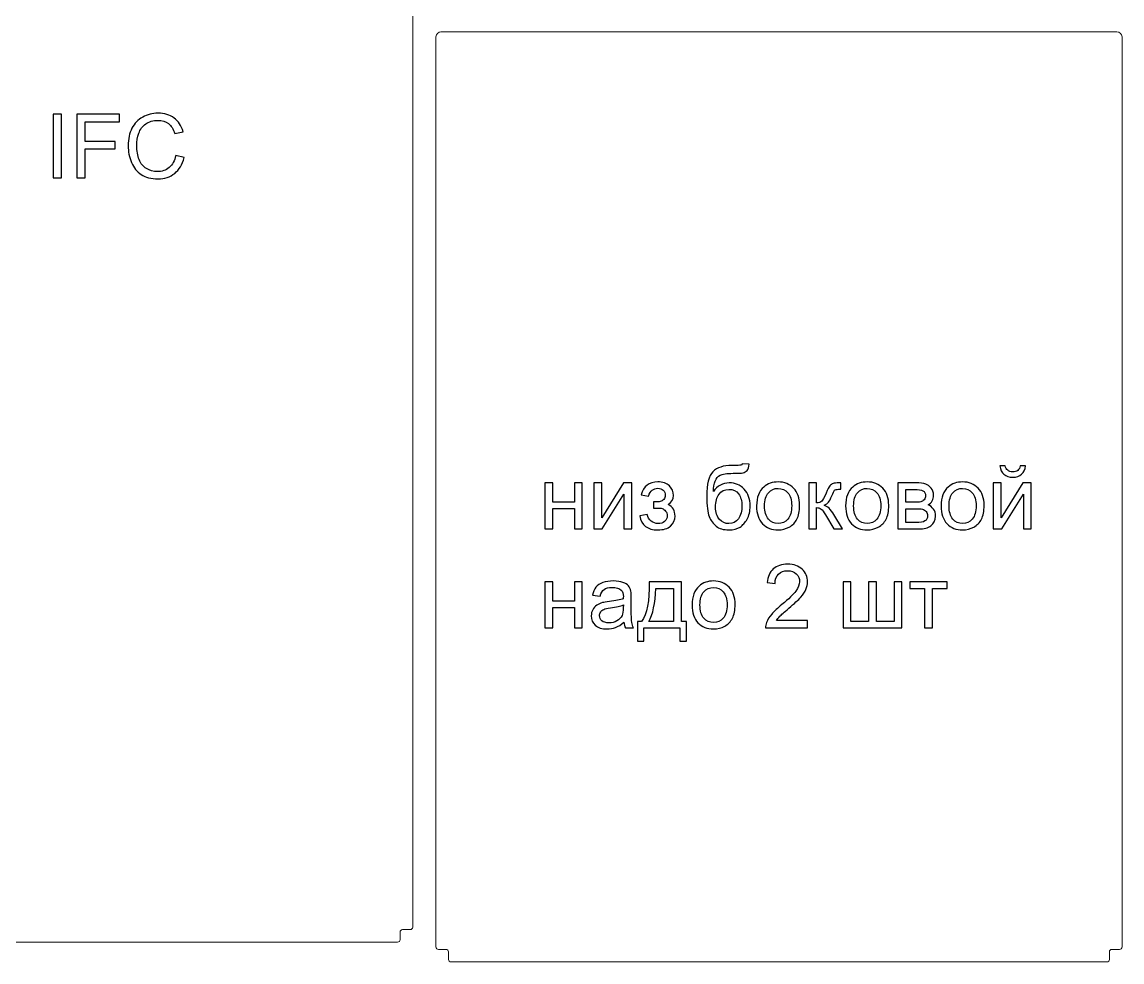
# Model space of a CAD drawing. Header units: millimetres. Extents: x -710 to 427, y -268 to 707.
# Drawn here: x -309.7 to 128, y 119.8 to 493.7 of the extents above; entities that cross this region are included whole.
import ezdxf

# ---------------------------------------------------------------- set-up
doc = ezdxf.new("R2010")
doc.units = ezdxf.units.MM
doc.header["$MEASUREMENT"] = 0
doc.layers.add('layer 1', color=7, linetype='Continuous')

msp = doc.modelspace()

# ---------------------------------------------------------------- linework, layer by layer
at = {"layer": 'layer 1', "color": 250, "lineweight": 9}
for points in [[(-423.2392, 132.658), (-423.2392, 132.658), (-426.2391, 132.658), (-426.2391, 132.658), (-426.7899, 132.658), (-427.2391, 133.1072), (-427.2391, 133.658), (-427.2391, 133.658), (-427.2391, 704.658), (-427.2391, 704.658), (-427.2391, 705.7596), (-426.3407, 706.658), (-425.2391, 706.658), (-425.2391, 706.658), (-156.2391, 706.658), (-156.2391, 706.658), (-155.1375, 706.658), (-154.2391, 705.7596), (-154.2391, 704.658), (-154.2391, 704.658), (-154.2391, 133.658), (-154.2391, 133.658), (-154.2391, 133.1072), (-154.6883, 132.658), (-155.2391, 132.658), (-155.2391, 132.658), (-158.2392, 132.658), (-158.2392, 132.658), (-158.79, 132.658), (-159.2392, 132.2088), (-159.2392, 131.658), (-159.2392, 131.658), (-159.2392, 128.658), (-159.2392, 128.658), (-159.2392, 128.1072), (-159.6884, 127.658), (-160.2392, 127.658), (-160.2392, 127.658), (-421.2392, 127.658), (-421.2392, 127.658), (-421.79, 127.658), (-422.2392, 128.1072), (-422.2392, 128.658), (-422.2392, 128.658), (-422.2392, 131.658), (-422.2392, 131.658), (-422.2392, 132.2088), (-422.6884, 132.658), (-423.2392, 132.658)], [(-140.9749, 124.7788), (-140.9749, 124.7788), (-143.9748, 124.7788), (-143.9748, 124.7788), (-144.5256, 124.7788), (-144.9748, 125.228), (-144.9748, 125.7788), (-144.9748, 125.7788), (-144.9748, 487.7788), (-144.9748, 487.7788), (-144.9748, 488.8804), (-144.0764, 489.7788), (-142.9748, 489.7788), (-142.9748, 489.7788), (126.0252, 489.7788), (126.0252, 489.7788), (127.1268, 489.7788), (128.0252, 488.8804), (128.0252, 487.7788), (128.0252, 487.7788), (128.0252, 125.7788), (128.0252, 125.7788), (128.0252, 125.228), (127.576, 124.7788), (127.0252, 124.7788), (127.0252, 124.7788), (124.0251, 124.7788), (124.0251, 124.7788), (123.4743, 124.7788), (123.0251, 124.3296), (123.0251, 123.7788), (123.0251, 123.7788), (123.0251, 120.7788), (123.0251, 120.7788), (123.0251, 120.228), (122.5759, 119.7788), (122.0251, 119.7788), (122.0251, 119.7788), (-138.9749, 119.7788), (-138.9749, 119.7788), (-139.5257, 119.7788), (-139.9749, 120.228), (-139.9749, 120.7788), (-139.9749, 120.7788), (-139.9749, 123.7788), (-139.9749, 123.7788), (-139.9749, 124.3296), (-140.4241, 124.7788), (-140.9749, 124.7788)]]:
    msp.add_open_spline(points, degree=3, knots=[0, 0, 0, 0, 0.0625, 0.0625, 0.0625, 0.125, 0.125, 0.125, 0.1875, 0.1875, 0.1875, 0.25, 0.25, 0.25, 0.3125, 0.3125, 0.3125, 0.375, 0.375, 0.375, 0.4375, 0.4375, 0.4375, 0.5, 0.5, 0.5, 0.5625, 0.5625, 0.5625, 0.625, 0.625, 0.625, 0.6875, 0.6875, 0.6875, 0.75, 0.75, 0.75, 0.8125, 0.8125, 0.8125, 0.875, 0.875, 0.875, 0.9375, 0.9375, 0.9375, 1, 1, 1, 1], dxfattribs=at)
at = {"layer": 'layer 1', "color": 142}
for points, knots in [([(-297.3001, 431.7612), (-297.3001, 431.7612), (-297.3001, 457.0201), (-297.3001, 457.0201), (-297.3001, 457.0201), (-293.9487, 457.0201), (-293.9487, 457.0201), (-293.9487, 457.0201), (-293.9487, 431.7612), (-293.9487, 431.7612), (-293.9487, 431.7612), (-297.3001, 431.7612), (-297.3001, 431.7612)], [0, 0, 0, 0, 0.25, 0.25, 0.25, 0.5, 0.5, 0.5, 0.75, 0.75, 0.75, 1, 1, 1, 1]), ([(-287.8868, 431.7612), (-287.8868, 431.7612), (-287.8868, 457.0201), (-287.8868, 457.0201), (-287.8868, 457.0201), (-270.8476, 457.0201), (-270.8476, 457.0201), (-270.8476, 457.0201), (-270.8476, 454.0568), (-270.8476, 454.0568), (-270.8476, 454.0568), (-284.5354, 454.0568), (-284.5354, 454.0568), (-284.5354, 454.0568), (-284.5354, 446.1898), (-284.5354, 446.1898), (-284.5354, 446.1898), (-272.6821, 446.1898), (-272.6821, 446.1898), (-272.6821, 446.1898), (-272.6821, 443.2265), (-272.6821, 443.2265), (-272.6821, 443.2265), (-284.5354, 443.2265), (-284.5354, 443.2265), (-284.5354, 443.2265), (-284.5354, 431.7612), (-284.5354, 431.7612), (-284.5354, 431.7612), (-287.8868, 431.7612), (-287.8868, 431.7612)], [0, 0, 0, 0, 0.1, 0.1, 0.1, 0.2, 0.2, 0.2, 0.3, 0.3, 0.3, 0.4, 0.4, 0.4, 0.5, 0.5, 0.5, 0.6, 0.6, 0.6, 0.7, 0.7, 0.7, 0.8, 0.8, 0.8, 0.9, 0.9, 0.9, 1, 1, 1, 1]), ([(-248.5226, 440.6218), (-248.5226, 440.6218), (-245.1712, 439.7751), (-245.1712, 439.7751), (-245.8709, 437.0294), (-247.1292, 434.9421), (-248.946, 433.5016), (-250.7628, 432.0611), (-252.9853, 431.3379), (-255.6135, 431.3379), (-258.3299, 431.3379), (-260.5406, 431.8906), (-262.2457, 433.0018), (-263.9508, 434.1072), (-265.2443, 435.7123), (-266.1321, 437.8113), (-267.02, 439.9163), (-267.4668, 442.1682), (-267.4668, 444.5788), (-267.4668, 447.207), (-266.967, 449.5001), (-265.9616, 451.458), (-264.9562, 453.4159), (-263.5275, 454.9034), (-261.6754, 455.9206), (-259.8233, 456.9378), (-257.7831, 457.4434), (-255.5606, 457.4434), (-253.0323, 457.4434), (-250.9098, 456.8026), (-249.1929, 455.5149), (-247.4702, 454.2273), (-246.2707, 452.4222), (-245.5946, 450.0939), (-245.5946, 450.0939), (-248.8754, 449.3178), (-248.8754, 449.3178), (-249.4575, 451.1522), (-250.31, 452.4928), (-251.4213, 453.3277), (-252.5325, 454.1685), (-253.9319, 454.5859), (-255.6193, 454.5859), (-257.5537, 454.5859), (-259.1765, 454.1214), (-260.4759, 453.1925), (-261.7753, 452.2635), (-262.6925, 451.0111), (-263.2158, 449.4471), (-263.745, 447.8773), (-264.0096, 446.2604), (-264.0096, 444.5964), (-264.0096, 442.4504), (-263.698, 440.5748), (-263.0747, 438.9755), (-262.4515, 437.3704), (-261.4813, 436.1768), (-260.1643, 435.3831), (-258.8473, 434.5893), (-257.4244, 434.1954), (-255.8898, 434.1954), (-254.0201, 434.1954), (-252.4443, 434.7363), (-251.1508, 435.8123), (-249.8573, 436.8941), (-248.9812, 438.4934), (-248.5226, 440.6218)], [0, 0, 0, 0, 0.04545455, 0.04545455, 0.04545455, 0.09090909, 0.09090909, 0.09090909, 0.13636364, 0.13636364, 0.13636364, 0.18181818, 0.18181818, 0.18181818, 0.22727273, 0.22727273, 0.22727273, 0.27272727, 0.27272727, 0.27272727, 0.31818182, 0.31818182, 0.31818182, 0.36363636, 0.36363636, 0.36363636, 0.40909091, 0.40909091, 0.40909091, 0.45454545, 0.45454545, 0.45454545, 0.5, 0.5, 0.5, 0.54545455, 0.54545455, 0.54545455, 0.59090909, 0.59090909, 0.59090909, 0.63636364, 0.63636364, 0.63636364, 0.68181818, 0.68181818, 0.68181818, 0.72727273, 0.72727273, 0.72727273, 0.77272727, 0.77272727, 0.77272727, 0.81818182, 0.81818182, 0.81818182, 0.86363636, 0.86363636, 0.86363636, 0.90909091, 0.90909091, 0.90909091, 0.95454545, 0.95454545, 0.95454545, 1, 1, 1, 1]), ([(-23.1034, 317.9198), (-23.1034, 317.9198), (-20.3517, 317.8845), (-20.3517, 317.8845), (-20.4752, 316.6557), (-20.7515, 315.7973), (-21.169, 315.3152), (-21.5864, 314.833), (-22.1215, 314.5273), (-22.78, 314.3862), (-23.4385, 314.2509), (-24.732, 314.1804), (-26.6547, 314.1804), (-29.2064, 314.1804), (-30.9468, 313.9334), (-31.8758, 313.4395), (-32.7989, 312.9457), (-33.4692, 312.1578), (-33.8748, 311.0759), (-34.2805, 309.9882), (-34.504, 308.5947), (-34.551, 306.8838), (-33.769, 308.0479), (-32.8577, 308.9181), (-31.8111, 309.5002), (-30.7704, 310.0823), (-29.5886, 310.3704), (-28.2833, 310.3704), (-25.8844, 310.3704), (-23.8971, 309.5472), (-22.3214, 307.9009), (-20.7515, 306.2546), (-19.9636, 304.0263), (-19.9636, 301.2099), (-19.9636, 299.0756), (-20.3576, 297.3235), (-21.1513, 295.9594), (-21.9451, 294.5953), (-22.8858, 293.537), (-23.9735, 292.7903), (-25.0554, 292.0436), (-26.5371, 291.6731), (-28.4068, 291.6731), (-30.5823, 291.6731), (-32.2697, 292.167), (-33.475, 293.1607), (-34.6804, 294.1543), (-35.6035, 295.4244), (-36.2502, 296.9707), (-36.8911, 298.517), (-37.2145, 301.2158), (-37.2145, 305.0552), (-37.2145, 309.8824), (-36.3972, 313.1338), (-34.7685, 314.8095), (-33.1399, 316.4852), (-30.6293, 317.3201), (-27.2426, 317.3201), (-25.1318, 317.3201), (-23.9383, 317.3554), (-23.6502, 317.4259), (-23.3679, 317.4965), (-23.1857, 317.6611), (-23.1034, 317.9198)], [0, 0, 0, 0, 0.04761905, 0.04761905, 0.04761905, 0.0952381, 0.0952381, 0.0952381, 0.14285714, 0.14285714, 0.14285714, 0.19047619, 0.19047619, 0.19047619, 0.23809524, 0.23809524, 0.23809524, 0.28571429, 0.28571429, 0.28571429, 0.33333333, 0.33333333, 0.33333333, 0.38095238, 0.38095238, 0.38095238, 0.42857143, 0.42857143, 0.42857143, 0.47619048, 0.47619048, 0.47619048, 0.52380952, 0.52380952, 0.52380952, 0.57142857, 0.57142857, 0.57142857, 0.61904762, 0.61904762, 0.61904762, 0.66666667, 0.66666667, 0.66666667, 0.71428571, 0.71428571, 0.71428571, 0.76190476, 0.76190476, 0.76190476, 0.80952381, 0.80952381, 0.80952381, 0.85714286, 0.85714286, 0.85714286, 0.9047619, 0.9047619, 0.9047619, 0.95238095, 0.95238095, 0.95238095, 1, 1, 1, 1]), ([(87.5336, 317.1437), (87.5336, 317.1437), (89.6503, 317.1437), (89.6503, 317.1437), (89.4797, 315.6914), (88.9506, 314.5743), (88.0686, 313.7982), (87.1867, 313.0162), (86.0166, 312.6282), (84.5526, 312.6282), (83.0827, 312.6282), (81.9068, 313.0162), (81.0307, 313.7864), (80.1546, 314.5626), (79.6255, 315.6797), (79.455, 317.1437), (79.455, 317.1437), (81.5716, 317.1437), (81.5716, 317.1437), (81.7304, 316.35), (82.0538, 315.7561), (82.53, 315.3681), (83.0063, 314.9741), (83.653, 314.7801), (84.4585, 314.7801), (85.3934, 314.7801), (86.099, 314.9683), (86.5752, 315.3504), (87.0515, 315.7267), (87.3748, 316.3264), (87.5336, 317.1437)], [0, 0, 0, 0, 0.1, 0.1, 0.1, 0.2, 0.2, 0.2, 0.3, 0.3, 0.3, 0.4, 0.4, 0.4, 0.5, 0.5, 0.5, 0.6, 0.6, 0.6, 0.7, 0.7, 0.7, 0.8, 0.8, 0.8, 0.9, 0.9, 0.9, 1, 1, 1, 1]), ([(-101.6023, 310.3704), (-101.6023, 310.3704), (-98.4978, 310.3704), (-98.4978, 310.3704), (-98.4978, 310.3704), (-98.4978, 302.7504), (-98.4978, 302.7504), (-98.4978, 302.7504), (-89.89, 302.7504), (-89.89, 302.7504), (-89.89, 302.7504), (-89.89, 310.3704), (-89.89, 310.3704), (-89.89, 310.3704), (-86.7856, 310.3704), (-86.7856, 310.3704), (-86.7856, 310.3704), (-86.7856, 292.0612), (-86.7856, 292.0612), (-86.7856, 292.0612), (-89.89, 292.0612), (-89.89, 292.0612), (-89.89, 292.0612), (-89.89, 300.1751), (-89.89, 300.1751), (-89.89, 300.1751), (-98.4978, 300.1751), (-98.4978, 300.1751), (-98.4978, 300.1751), (-98.4978, 292.0612), (-98.4978, 292.0612), (-98.4978, 292.0612), (-101.6023, 292.0612), (-101.6023, 292.0612), (-101.6023, 292.0612), (-101.6023, 310.3704), (-101.6023, 310.3704)], [0, 0, 0, 0, 0.08333333, 0.08333333, 0.08333333, 0.16666667, 0.16666667, 0.16666667, 0.25, 0.25, 0.25, 0.33333333, 0.33333333, 0.33333333, 0.41666667, 0.41666667, 0.41666667, 0.5, 0.5, 0.5, 0.58333333, 0.58333333, 0.58333333, 0.66666667, 0.66666667, 0.66666667, 0.75, 0.75, 0.75, 0.83333333, 0.83333333, 0.83333333, 0.91666667, 0.91666667, 0.91666667, 1, 1, 1, 1]), ([(-82.1231, 310.3704), (-82.1231, 310.3704), (-79.0186, 310.3704), (-79.0186, 310.3704), (-79.0186, 310.3704), (-79.0186, 296.4062), (-79.0186, 296.4062), (-79.0186, 296.4062), (-70.3932, 310.3704), (-70.3932, 310.3704), (-70.3932, 310.3704), (-67.0594, 310.3704), (-67.0594, 310.3704), (-67.0594, 310.3704), (-67.0594, 292.0612), (-67.0594, 292.0612), (-67.0594, 292.0612), (-70.1639, 292.0612), (-70.1639, 292.0612), (-70.1639, 292.0612), (-70.1639, 305.9371), (-70.1639, 305.9371), (-70.1639, 305.9371), (-78.7776, 292.0612), (-78.7776, 292.0612), (-78.7776, 292.0612), (-82.1231, 292.0612), (-82.1231, 292.0612), (-82.1231, 292.0612), (-82.1231, 310.3704), (-82.1231, 310.3704)], [0, 0, 0, 0, 0.1, 0.1, 0.1, 0.2, 0.2, 0.2, 0.3, 0.3, 0.3, 0.4, 0.4, 0.4, 0.5, 0.5, 0.5, 0.6, 0.6, 0.6, 0.7, 0.7, 0.7, 0.8, 0.8, 0.8, 0.9, 0.9, 0.9, 1, 1, 1, 1]), ([(-58.3576, 300.3515), (-58.3576, 300.3515), (-58.3576, 302.7857), (-58.3576, 302.7857), (-57.0523, 302.7974), (-56.1586, 302.8503), (-55.6883, 302.9385), (-55.212, 303.0326), (-54.7593, 303.3031), (-54.3359, 303.7617), (-53.9126, 304.2203), (-53.7009, 304.7906), (-53.7009, 305.4785), (-53.7009, 306.3076), (-53.9773, 306.9778), (-54.5359, 307.4717), (-55.0944, 307.9715), (-55.8117, 308.2184), (-56.6996, 308.2184), (-58.4458, 308.2184), (-59.6688, 307.1954), (-60.3685, 305.1493), (-60.3685, 305.1493), (-63.3318, 305.6432), (-63.3318, 305.6432), (-62.4146, 309.0533), (-60.1921, 310.7584), (-56.676, 310.7584), (-54.724, 310.7584), (-53.1953, 310.2293), (-52.084, 309.1651), (-50.9728, 308.1008), (-50.4201, 306.8308), (-50.4201, 305.3551), (-50.4201, 303.8675), (-51.1433, 302.6798), (-52.5838, 301.8038), (-51.6607, 301.3099), (-50.9728, 300.6807), (-50.5083, 299.9164), (-50.0497, 299.152), (-49.8204, 298.2466), (-49.8204, 297.2), (-49.8204, 295.5596), (-50.4201, 294.2308), (-51.6137, 293.2077), (-52.8131, 292.1847), (-54.4829, 291.6731), (-56.6349, 291.6731), (-60.8094, 291.6731), (-63.2318, 293.5193), (-63.8962, 297.2118), (-63.8962, 297.2118), (-60.9682, 297.8468), (-60.9682, 297.8468), (-60.7036, 296.6826), (-60.1685, 295.7771), (-59.3572, 295.1362), (-58.5458, 294.4954), (-57.6227, 294.1779), (-56.5761, 294.1779), (-55.5295, 294.1779), (-54.6593, 294.4718), (-53.9655, 295.0657), (-53.2717, 295.6537), (-52.9248, 296.4062), (-52.9248, 297.3235), (-52.9248, 298.0349), (-53.1424, 298.6523), (-53.5775, 299.1814), (-54.0126, 299.7106), (-54.4771, 300.0399), (-54.9709, 300.1692), (-55.4648, 300.3044), (-56.3585, 300.3691), (-57.6521, 300.3691), (-57.7579, 300.3691), (-57.9931, 300.3632), (-58.3576, 300.3515)], [0, 0, 0, 0, 0.03846154, 0.03846154, 0.03846154, 0.07692308, 0.07692308, 0.07692308, 0.11538462, 0.11538462, 0.11538462, 0.15384615, 0.15384615, 0.15384615, 0.19230769, 0.19230769, 0.19230769, 0.23076923, 0.23076923, 0.23076923, 0.26923077, 0.26923077, 0.26923077, 0.30769231, 0.30769231, 0.30769231, 0.34615385, 0.34615385, 0.34615385, 0.38461538, 0.38461538, 0.38461538, 0.42307692, 0.42307692, 0.42307692, 0.46153846, 0.46153846, 0.46153846, 0.5, 0.5, 0.5, 0.53846154, 0.53846154, 0.53846154, 0.57692308, 0.57692308, 0.57692308, 0.61538462, 0.61538462, 0.61538462, 0.65384615, 0.65384615, 0.65384615, 0.69230769, 0.69230769, 0.69230769, 0.73076923, 0.73076923, 0.73076923, 0.76923077, 0.76923077, 0.76923077, 0.80769231, 0.80769231, 0.80769231, 0.84615385, 0.84615385, 0.84615385, 0.88461538, 0.88461538, 0.88461538, 0.92307692, 0.92307692, 0.92307692, 0.96153846, 0.96153846, 0.96153846, 1, 1, 1, 1]), ([(-23.2092, 301.2981), (-23.2092, 303.1972), (-23.6619, 304.7553), (-24.5615, 305.9724), (-25.4611, 307.1895), (-26.7311, 307.7951), (-28.3715, 307.7951), (-30.0825, 307.7951), (-31.3995, 307.1542), (-32.3285, 305.8666), (-33.2575, 304.5848), (-33.722, 302.8738), (-33.722, 300.7278), (-33.722, 298.6111), (-33.2104, 296.9883), (-32.1815, 295.8653), (-31.1585, 294.7423), (-29.8885, 294.1779), (-28.3891, 294.1779), (-26.8487, 294.1779), (-25.6022, 294.8305), (-24.6438, 296.1299), (-23.6854, 297.4293), (-23.2092, 299.152), (-23.2092, 301.2981)], [0, 0, 0, 0, 0.125, 0.125, 0.125, 0.25, 0.25, 0.25, 0.375, 0.375, 0.375, 0.5, 0.5, 0.5, 0.625, 0.625, 0.625, 0.75, 0.75, 0.75, 0.875, 0.875, 0.875, 1, 1, 1, 1]), ([(-17.3942, 301.2158), (-17.3942, 304.5966), (-16.4535, 307.1013), (-14.5661, 308.73), (-12.9963, 310.0823), (-11.0736, 310.7584), (-8.81, 310.7584), (-6.2994, 310.7584), (-4.2415, 309.9353), (-2.6422, 308.289), (-1.0489, 306.6486), (-0.2492, 304.3732), (-0.2492, 301.4745), (-0.2492, 299.1226), (-0.602, 297.2764), (-1.3076, 295.93), (-2.0131, 294.5836), (-3.042, 293.537), (-4.3944, 292.7903), (-5.7408, 292.0436), (-7.2166, 291.6731), (-8.81, 291.6731), (-11.3735, 291.6731), (-13.4431, 292.4904), (-15.0247, 294.1308), (-16.6064, 295.7712), (-17.3942, 298.1349), (-17.3942, 301.2158)], [0, 0, 0, 0, 0.11111111, 0.11111111, 0.11111111, 0.22222222, 0.22222222, 0.22222222, 0.33333333, 0.33333333, 0.33333333, 0.44444444, 0.44444444, 0.44444444, 0.55555556, 0.55555556, 0.55555556, 0.66666667, 0.66666667, 0.66666667, 0.77777778, 0.77777778, 0.77777778, 0.88888889, 0.88888889, 0.88888889, 1, 1, 1, 1]), ([(-14.2192, 301.2099), (-14.2192, 298.8698), (-13.7077, 297.1177), (-12.6846, 295.9594), (-11.6557, 294.7952), (-10.3681, 294.2131), (-8.81, 294.2131), (-7.2695, 294.2131), (-5.9877, 294.7952), (-4.9588, 295.9653), (-3.9358, 297.1353), (-3.4242, 298.9169), (-3.4242, 301.3099), (-3.4242, 303.5676), (-3.9416, 305.2786), (-4.9706, 306.4369), (-5.9995, 307.6011), (-7.2813, 308.1832), (-8.81, 308.1832), (-10.3681, 308.1832), (-11.6557, 307.607), (-12.6846, 306.4487), (-13.7077, 305.2904), (-14.2192, 303.5441), (-14.2192, 301.2099)], [0, 0, 0, 0, 0.125, 0.125, 0.125, 0.25, 0.25, 0.25, 0.375, 0.375, 0.375, 0.5, 0.5, 0.5, 0.625, 0.625, 0.625, 0.75, 0.75, 0.75, 0.875, 0.875, 0.875, 1, 1, 1, 1]), ([(3.355, 310.3704), (3.355, 310.3704), (6.4594, 310.3704), (6.4594, 310.3704), (6.4594, 310.3704), (6.4594, 302.4682), (6.4594, 302.4682), (7.4472, 302.4682), (8.141, 302.6563), (8.5408, 303.0385), (8.9347, 303.4148), (9.5168, 304.5143), (10.2929, 306.3428), (10.9044, 307.7892), (11.3983, 308.7417), (11.7746, 309.2003), (12.1568, 309.6589), (12.5919, 309.9706), (13.0858, 310.1293), (13.5855, 310.2881), (14.3793, 310.3704), (15.467, 310.3704), (15.467, 310.3704), (16.0902, 310.3704), (16.0902, 310.3704), (16.0902, 310.3704), (16.0902, 307.8127), (16.0902, 307.8127), (16.0902, 307.8127), (15.2259, 307.8304), (15.2259, 307.8304), (14.4087, 307.8304), (13.8854, 307.7069), (13.6561, 307.4658), (13.415, 307.213), (13.0446, 306.4604), (12.5507, 305.2081), (12.0803, 304.0086), (11.6511, 303.1796), (11.2572, 302.721), (10.8691, 302.2624), (10.2635, 301.8449), (9.4463, 301.4627), (10.7809, 301.1041), (12.098, 299.8635), (13.3915, 297.735), (13.3915, 297.735), (16.7958, 292.0612), (16.7958, 292.0612), (16.7958, 292.0612), (13.3856, 292.0612), (13.3856, 292.0612), (13.3856, 292.0612), (10.0283, 297.7174), (10.0283, 297.7174), (9.3522, 298.8639), (8.7642, 299.6165), (8.2645, 299.9811), (7.7588, 300.3456), (7.1591, 300.5279), (6.4594, 300.5279), (6.4594, 300.5279), (6.4594, 292.0612), (6.4594, 292.0612), (6.4594, 292.0612), (3.355, 292.0612), (3.355, 292.0612), (3.355, 292.0612), (3.355, 310.3704), (3.355, 310.3704)], [0, 0, 0, 0, 0.04347826, 0.04347826, 0.04347826, 0.08695652, 0.08695652, 0.08695652, 0.13043478, 0.13043478, 0.13043478, 0.17391304, 0.17391304, 0.17391304, 0.2173913, 0.2173913, 0.2173913, 0.26086957, 0.26086957, 0.26086957, 0.30434783, 0.30434783, 0.30434783, 0.34782609, 0.34782609, 0.34782609, 0.39130435, 0.39130435, 0.39130435, 0.43478261, 0.43478261, 0.43478261, 0.47826087, 0.47826087, 0.47826087, 0.52173913, 0.52173913, 0.52173913, 0.56521739, 0.56521739, 0.56521739, 0.60869565, 0.60869565, 0.60869565, 0.65217391, 0.65217391, 0.65217391, 0.69565217, 0.69565217, 0.69565217, 0.73913043, 0.73913043, 0.73913043, 0.7826087, 0.7826087, 0.7826087, 0.82608696, 0.82608696, 0.82608696, 0.86956522, 0.86956522, 0.86956522, 0.91304348, 0.91304348, 0.91304348, 0.95652174, 0.95652174, 0.95652174, 1, 1, 1, 1]), ([(18.054, 301.2158), (18.054, 304.5966), (18.9947, 307.1013), (20.8821, 308.73), (22.4519, 310.0823), (24.3746, 310.7584), (26.6382, 310.7584), (29.1488, 310.7584), (31.2067, 309.9353), (32.806, 308.289), (34.3993, 306.6486), (35.199, 304.3732), (35.199, 301.4745), (35.199, 299.1226), (34.8462, 297.2764), (34.1406, 295.93), (33.4351, 294.5836), (32.4062, 293.537), (31.0538, 292.7903), (29.7074, 292.0436), (28.2316, 291.6731), (26.6382, 291.6731), (24.0747, 291.6731), (22.0051, 292.4904), (20.4235, 294.1308), (18.8418, 295.7712), (18.054, 298.1349), (18.054, 301.2158)], [0, 0, 0, 0, 0.11111111, 0.11111111, 0.11111111, 0.22222222, 0.22222222, 0.22222222, 0.33333333, 0.33333333, 0.33333333, 0.44444444, 0.44444444, 0.44444444, 0.55555556, 0.55555556, 0.55555556, 0.66666667, 0.66666667, 0.66666667, 0.77777778, 0.77777778, 0.77777778, 0.88888889, 0.88888889, 0.88888889, 1, 1, 1, 1]), ([(21.229, 301.2099), (21.229, 298.8698), (21.7405, 297.1177), (22.7636, 295.9594), (23.7925, 294.7952), (25.0801, 294.2131), (26.6382, 294.2131), (28.1787, 294.2131), (29.4605, 294.7952), (30.4894, 295.9653), (31.5124, 297.1353), (32.024, 298.9169), (32.024, 301.3099), (32.024, 303.5676), (31.5066, 305.2786), (30.4776, 306.4369), (29.4487, 307.6011), (28.1669, 308.1832), (26.6382, 308.1832), (25.0801, 308.1832), (23.7925, 307.607), (22.7636, 306.4487), (21.7405, 305.2904), (21.229, 303.5441), (21.229, 301.2099)], [0, 0, 0, 0, 0.125, 0.125, 0.125, 0.25, 0.25, 0.25, 0.375, 0.375, 0.375, 0.5, 0.5, 0.5, 0.625, 0.625, 0.625, 0.75, 0.75, 0.75, 0.875, 0.875, 0.875, 1, 1, 1, 1]), ([(38.8384, 310.3704), (38.8384, 310.3704), (45.9822, 310.3704), (45.9822, 310.3704), (47.7343, 310.3704), (49.0396, 310.2234), (49.898, 309.9294), (50.7506, 309.6354), (51.4855, 309.1004), (52.097, 308.3184), (52.7144, 307.5305), (53.0201, 306.5957), (53.0201, 305.502), (53.0201, 304.626), (52.8378, 303.8616), (52.4792, 303.2149), (52.1146, 302.5622), (51.5737, 302.0154), (50.8446, 301.5803), (51.7031, 301.2922), (52.4145, 300.7572), (52.9848, 299.9693), (53.5493, 299.1873), (53.8315, 298.2525), (53.8315, 297.1765), (53.7198, 295.442), (53.0965, 294.1543), (51.9735, 293.3194), (50.8505, 292.4787), (49.216, 292.0612), (47.0758, 292.0612), (47.0758, 292.0612), (38.8384, 292.0612), (38.8384, 292.0612), (38.8384, 292.0612), (38.8384, 310.3704), (38.8384, 310.3704)], [0, 0, 0, 0, 0.08333333, 0.08333333, 0.08333333, 0.16666667, 0.16666667, 0.16666667, 0.25, 0.25, 0.25, 0.33333333, 0.33333333, 0.33333333, 0.41666667, 0.41666667, 0.41666667, 0.5, 0.5, 0.5, 0.58333333, 0.58333333, 0.58333333, 0.66666667, 0.66666667, 0.66666667, 0.75, 0.75, 0.75, 0.83333333, 0.83333333, 0.83333333, 0.91666667, 0.91666667, 0.91666667, 1, 1, 1, 1]), ([(41.9429, 302.6445), (41.9429, 302.6445), (45.2355, 302.6445), (45.2355, 302.6445), (46.5466, 302.6445), (47.4521, 302.7151), (47.9401, 302.8503), (48.434, 302.9914), (48.875, 303.2678), (49.263, 303.6911), (49.6511, 304.1086), (49.8451, 304.6142), (49.8451, 305.2022), (49.8451, 306.1723), (49.5041, 306.8426), (48.8279, 307.2248), (48.1459, 307.607), (46.9817, 307.7951), (45.3354, 307.7951), (45.3354, 307.7951), (41.9429, 307.7951), (41.9429, 307.7951), (41.9429, 307.7951), (41.9429, 302.6445), (41.9429, 302.6445)], [0, 0, 0, 0, 0.125, 0.125, 0.125, 0.25, 0.25, 0.25, 0.375, 0.375, 0.375, 0.5, 0.5, 0.5, 0.625, 0.625, 0.625, 0.75, 0.75, 0.75, 0.875, 0.875, 0.875, 1, 1, 1, 1]), ([(56.0247, 301.2158), (56.0247, 304.5966), (56.9654, 307.1013), (58.8528, 308.73), (60.4226, 310.0823), (62.3453, 310.7584), (64.6089, 310.7584), (67.1195, 310.7584), (69.1774, 309.9353), (70.7767, 308.289), (72.37, 306.6486), (73.1697, 304.3732), (73.1697, 301.4745), (73.1697, 299.1226), (72.8169, 297.2764), (72.1113, 295.93), (71.4058, 294.5836), (70.3769, 293.537), (69.0245, 292.7903), (67.6781, 292.0436), (66.2023, 291.6731), (64.6089, 291.6731), (62.0454, 291.6731), (59.9758, 292.4904), (58.3942, 294.1308), (56.8125, 295.7712), (56.0247, 298.1349), (56.0247, 301.2158)], [0, 0, 0, 0, 0.11111111, 0.11111111, 0.11111111, 0.22222222, 0.22222222, 0.22222222, 0.33333333, 0.33333333, 0.33333333, 0.44444444, 0.44444444, 0.44444444, 0.55555556, 0.55555556, 0.55555556, 0.66666667, 0.66666667, 0.66666667, 0.77777778, 0.77777778, 0.77777778, 0.88888889, 0.88888889, 0.88888889, 1, 1, 1, 1]), ([(59.1997, 301.2099), (59.1997, 298.8698), (59.7112, 297.1177), (60.7343, 295.9594), (61.7632, 294.7952), (63.0508, 294.2131), (64.6089, 294.2131), (66.1494, 294.2131), (67.4312, 294.7952), (68.4601, 295.9653), (69.4831, 297.1353), (69.9947, 298.9169), (69.9947, 301.3099), (69.9947, 303.5676), (69.4773, 305.2786), (68.4483, 306.4369), (67.4194, 307.6011), (66.1376, 308.1832), (64.6089, 308.1832), (63.0508, 308.1832), (61.7632, 307.607), (60.7343, 306.4487), (59.7112, 305.2904), (59.1997, 303.5441), (59.1997, 301.2099)], [0, 0, 0, 0, 0.125, 0.125, 0.125, 0.25, 0.25, 0.25, 0.375, 0.375, 0.375, 0.5, 0.5, 0.5, 0.625, 0.625, 0.625, 0.75, 0.75, 0.75, 0.875, 0.875, 0.875, 1, 1, 1, 1]), ([(76.8091, 310.3704), (76.8091, 310.3704), (79.9136, 310.3704), (79.9136, 310.3704), (79.9136, 310.3704), (79.9136, 296.4062), (79.9136, 296.4062), (79.9136, 296.4062), (88.539, 310.3704), (88.539, 310.3704), (88.539, 310.3704), (91.8728, 310.3704), (91.8728, 310.3704), (91.8728, 310.3704), (91.8728, 292.0612), (91.8728, 292.0612), (91.8728, 292.0612), (88.7683, 292.0612), (88.7683, 292.0612), (88.7683, 292.0612), (88.7683, 305.9371), (88.7683, 305.9371), (88.7683, 305.9371), (80.1546, 292.0612), (80.1546, 292.0612), (80.1546, 292.0612), (76.8091, 292.0612), (76.8091, 292.0612), (76.8091, 292.0612), (76.8091, 310.3704), (76.8091, 310.3704)], [0, 0, 0, 0, 0.1, 0.1, 0.1, 0.2, 0.2, 0.2, 0.3, 0.3, 0.3, 0.4, 0.4, 0.4, 0.5, 0.5, 0.5, 0.6, 0.6, 0.6, 0.7, 0.7, 0.7, 0.8, 0.8, 0.8, 0.9, 0.9, 0.9, 1, 1, 1, 1]), ([(41.9429, 294.6012), (41.9429, 294.6012), (46.0175, 294.6012), (46.0175, 294.6012), (47.7696, 294.6012), (48.9749, 294.807), (49.6276, 295.2127), (50.2802, 295.6243), (50.6212, 296.3239), (50.6565, 297.3294), (50.6565, 297.9114), (50.4683, 298.4582), (50.0921, 298.958), (49.7099, 299.4578), (49.216, 299.7753), (48.6104, 299.9046), (48.0048, 300.0399), (47.0288, 300.1045), (45.6882, 300.1045), (45.6882, 300.1045), (41.9429, 300.1045), (41.9429, 300.1045), (41.9429, 300.1045), (41.9429, 294.6012), (41.9429, 294.6012)], [0, 0, 0, 0, 0.125, 0.125, 0.125, 0.25, 0.25, 0.25, 0.375, 0.375, 0.375, 0.5, 0.5, 0.5, 0.625, 0.625, 0.625, 0.75, 0.75, 0.75, 0.875, 0.875, 0.875, 1, 1, 1, 1]), ([(2.9198, 255.6133), (2.9198, 255.6133), (2.9198, 252.65), (2.9198, 252.65), (2.9198, 252.65), (-13.8018, 252.65), (-13.8018, 252.65), (-13.8254, 253.3967), (-13.7019, 254.114), (-13.4373, 254.8078), (-13.0081, 255.9426), (-12.3202, 257.0656), (-11.3736, 258.1651), (-10.4269, 259.2646), (-9.0746, 260.5346), (-7.3166, 261.9751), (-4.5826, 264.227), (-2.7246, 266.0085), (-1.7545, 267.3256), (-0.7785, 268.6426), (-0.2904, 269.8891), (-0.2904, 271.065), (-0.2904, 272.2939), (-0.7314, 273.3287), (-1.6134, 274.1753), (-2.4953, 275.0161), (-3.6477, 275.4395), (-5.0647, 275.4395), (-6.564, 275.4395), (-7.7635, 274.9926), (-8.663, 274.0989), (-9.5626, 273.2111), (-10.0154, 271.9764), (-10.0271, 270.3947), (-10.0271, 270.3947), (-13.2021, 270.7122), (-13.2021, 270.7122), (-12.9846, 273.0876), (-12.1614, 274.8985), (-10.7386, 276.145), (-9.3098, 277.3915), (-7.3989, 278.0147), (-4.9942, 278.0147), (-2.5717, 278.0147), (-0.6491, 277.3445), (0.762, 275.998), (2.179, 274.6516), (2.8846, 272.9818), (2.8846, 270.9945), (2.8846, 269.9832), (2.6788, 268.9895), (2.2613, 268.0135), (1.8497, 267.0316), (1.1618, 266.0026), (0.2034, 264.9208), (-0.7608, 263.8448), (-2.3542, 262.3573), (-4.5767, 260.4758), (-6.4405, 258.9118), (-7.64, 257.8535), (-8.1692, 257.2949), (-8.6983, 256.7363), (-9.1334, 256.1778), (-9.4803, 255.6133), (-9.4803, 255.6133), (2.9198, 255.6133), (2.9198, 255.6133)], [0, 0, 0, 0, 0.04545455, 0.04545455, 0.04545455, 0.09090909, 0.09090909, 0.09090909, 0.13636364, 0.13636364, 0.13636364, 0.18181818, 0.18181818, 0.18181818, 0.22727273, 0.22727273, 0.22727273, 0.27272727, 0.27272727, 0.27272727, 0.31818182, 0.31818182, 0.31818182, 0.36363636, 0.36363636, 0.36363636, 0.40909091, 0.40909091, 0.40909091, 0.45454545, 0.45454545, 0.45454545, 0.5, 0.5, 0.5, 0.54545455, 0.54545455, 0.54545455, 0.59090909, 0.59090909, 0.59090909, 0.63636364, 0.63636364, 0.63636364, 0.68181818, 0.68181818, 0.68181818, 0.72727273, 0.72727273, 0.72727273, 0.77272727, 0.77272727, 0.77272727, 0.81818182, 0.81818182, 0.81818182, 0.86363636, 0.86363636, 0.86363636, 0.90909091, 0.90909091, 0.90909091, 0.95454545, 0.95454545, 0.95454545, 1, 1, 1, 1]), ([(-101.6023, 270.9592), (-101.6023, 270.9592), (-98.4978, 270.9592), (-98.4978, 270.9592), (-98.4978, 270.9592), (-98.4978, 263.3392), (-98.4978, 263.3392), (-98.4978, 263.3392), (-89.89, 263.3392), (-89.89, 263.3392), (-89.89, 263.3392), (-89.89, 270.9592), (-89.89, 270.9592), (-89.89, 270.9592), (-86.7856, 270.9592), (-86.7856, 270.9592), (-86.7856, 270.9592), (-86.7856, 252.65), (-86.7856, 252.65), (-86.7856, 252.65), (-89.89, 252.65), (-89.89, 252.65), (-89.89, 252.65), (-89.89, 260.7639), (-89.89, 260.7639), (-89.89, 260.7639), (-98.4978, 260.7639), (-98.4978, 260.7639), (-98.4978, 260.7639), (-98.4978, 252.65), (-98.4978, 252.65), (-98.4978, 252.65), (-101.6023, 252.65), (-101.6023, 252.65), (-101.6023, 252.65), (-101.6023, 270.9592), (-101.6023, 270.9592)], [0, 0, 0, 0, 0.08333333, 0.08333333, 0.08333333, 0.16666667, 0.16666667, 0.16666667, 0.25, 0.25, 0.25, 0.33333333, 0.33333333, 0.33333333, 0.41666667, 0.41666667, 0.41666667, 0.5, 0.5, 0.5, 0.58333333, 0.58333333, 0.58333333, 0.66666667, 0.66666667, 0.66666667, 0.75, 0.75, 0.75, 0.83333333, 0.83333333, 0.83333333, 0.91666667, 0.91666667, 0.91666667, 1, 1, 1, 1]), ([(-70.1639, 254.9431), (-71.3163, 253.9612), (-72.4275, 253.2732), (-73.4918, 252.8675), (-74.556, 252.4619), (-75.6966, 252.2619), (-76.9196, 252.2619), (-78.9304, 252.2619), (-80.4768, 252.75), (-81.5586, 253.7319), (-82.6405, 254.7079), (-83.1814, 255.9602), (-83.1814, 257.4831), (-83.1814, 258.3768), (-82.9756, 259.194), (-82.5699, 259.9349), (-82.1583, 260.6757), (-81.6233, 261.2637), (-80.9648, 261.7105), (-80.3004, 262.1574), (-79.5595, 262.4984), (-78.7305, 262.7277), (-78.119, 262.8864), (-77.1959, 263.0393), (-75.9671, 263.1922), (-73.4624, 263.4862), (-71.6103, 263.8448), (-70.4285, 264.2564), (-70.4167, 264.6797), (-70.4108, 264.9502), (-70.4108, 265.0619), (-70.4108, 266.3201), (-70.7048, 267.208), (-71.2928, 267.7254), (-72.0865, 268.4251), (-73.2683, 268.772), (-74.8323, 268.772), (-76.2963, 268.772), (-77.3782, 268.5133), (-78.072, 268.0017), (-78.7717, 267.4902), (-79.2832, 266.5847), (-79.6183, 265.2795), (-79.6183, 265.2795), (-82.6522, 265.7028), (-82.6522, 265.7028), (-82.3759, 267.0022), (-81.9232, 268.0546), (-81.2882, 268.8543), (-80.6532, 269.6539), (-79.7359, 270.2654), (-78.5365, 270.7005), (-77.3429, 271.1297), (-75.9495, 271.3472), (-74.3737, 271.3472), (-72.8097, 271.3472), (-71.5338, 271.165), (-70.5519, 270.7945), (-69.5759, 270.4241), (-68.8527, 269.9655), (-68.3941, 269.407), (-67.9355, 268.8484), (-67.6121, 268.1428), (-67.424, 267.2903), (-67.324, 266.7611), (-67.2711, 265.8086), (-67.2711, 264.4387), (-67.2711, 264.4387), (-67.2711, 260.3229), (-67.2711, 260.3229), (-67.2711, 257.4478), (-67.2064, 255.631), (-67.0771, 254.8607), (-66.9536, 254.0905), (-66.6949, 253.3556), (-66.3186, 252.65), (-66.3186, 252.65), (-69.5642, 252.65), (-69.5642, 252.65), (-69.8758, 253.3026), (-70.0757, 254.067), (-70.1639, 254.9431)], [0, 0, 0, 0, 0.03703704, 0.03703704, 0.03703704, 0.07407407, 0.07407407, 0.07407407, 0.11111111, 0.11111111, 0.11111111, 0.14814815, 0.14814815, 0.14814815, 0.18518519, 0.18518519, 0.18518519, 0.22222222, 0.22222222, 0.22222222, 0.25925926, 0.25925926, 0.25925926, 0.2962963, 0.2962963, 0.2962963, 0.33333333, 0.33333333, 0.33333333, 0.37037037, 0.37037037, 0.37037037, 0.40740741, 0.40740741, 0.40740741, 0.44444444, 0.44444444, 0.44444444, 0.48148148, 0.48148148, 0.48148148, 0.51851852, 0.51851852, 0.51851852, 0.55555556, 0.55555556, 0.55555556, 0.59259259, 0.59259259, 0.59259259, 0.62962963, 0.62962963, 0.62962963, 0.66666667, 0.66666667, 0.66666667, 0.7037037, 0.7037037, 0.7037037, 0.74074074, 0.74074074, 0.74074074, 0.77777778, 0.77777778, 0.77777778, 0.81481481, 0.81481481, 0.81481481, 0.85185185, 0.85185185, 0.85185185, 0.88888889, 0.88888889, 0.88888889, 0.92592593, 0.92592593, 0.92592593, 0.96296296, 0.96296296, 0.96296296, 1, 1, 1, 1]), ([(-60.0686, 270.9592), (-60.0686, 270.9592), (-47.298, 270.9592), (-47.298, 270.9592), (-47.298, 270.9592), (-47.298, 255.19), (-47.298, 255.19), (-47.298, 255.19), (-45.3225, 255.19), (-45.3225, 255.19), (-45.3225, 255.19), (-45.3225, 247.4642), (-45.3225, 247.4642), (-45.3225, 247.4642), (-47.8625, 247.4642), (-47.8625, 247.4642), (-47.8625, 247.4642), (-47.8625, 252.65), (-47.8625, 252.65), (-47.8625, 252.65), (-62.2911, 252.65), (-62.2911, 252.65), (-62.2911, 252.65), (-62.2911, 247.4642), (-62.2911, 247.4642), (-62.2911, 247.4642), (-64.8311, 247.4642), (-64.8311, 247.4642), (-64.8311, 247.4642), (-64.8311, 255.19), (-64.8311, 255.19), (-64.8311, 255.19), (-63.2083, 255.19), (-63.2083, 255.19), (-61.0211, 258.1592), (-59.9745, 263.4156), (-60.0686, 270.9592)], [0, 0, 0, 0, 0.08333333, 0.08333333, 0.08333333, 0.16666667, 0.16666667, 0.16666667, 0.25, 0.25, 0.25, 0.33333333, 0.33333333, 0.33333333, 0.41666667, 0.41666667, 0.41666667, 0.5, 0.5, 0.5, 0.58333333, 0.58333333, 0.58333333, 0.66666667, 0.66666667, 0.66666667, 0.75, 0.75, 0.75, 0.83333333, 0.83333333, 0.83333333, 0.91666667, 0.91666667, 0.91666667, 1, 1, 1, 1]), ([(-57.4933, 268.3839), (-57.7226, 262.4396), (-58.6398, 258.0416), (-60.245, 255.19), (-60.245, 255.19), (-50.4025, 255.19), (-50.4025, 255.19), (-50.4025, 255.19), (-50.4025, 268.3839), (-50.4025, 268.3839), (-50.4025, 268.3839), (-57.4933, 268.3839), (-57.4933, 268.3839)], [0, 0, 0, 0, 0.25, 0.25, 0.25, 0.5, 0.5, 0.5, 0.75, 0.75, 0.75, 1, 1, 1, 1]), ([(-43.0823, 261.8046), (-43.0823, 265.1854), (-42.1416, 267.6901), (-40.2542, 269.3188), (-38.6844, 270.6711), (-36.7617, 271.3472), (-34.4981, 271.3472), (-31.9875, 271.3472), (-29.9296, 270.5241), (-28.3303, 268.8778), (-26.737, 267.2374), (-25.9373, 264.962), (-25.9373, 262.0633), (-25.9373, 259.7114), (-26.2901, 257.8652), (-26.9957, 256.5188), (-27.7012, 255.1724), (-28.7301, 254.1258), (-30.0825, 253.3791), (-31.4289, 252.6324), (-32.9047, 252.2619), (-34.4981, 252.2619), (-37.0616, 252.2619), (-39.1312, 253.0792), (-40.7128, 254.7196), (-42.2945, 256.36), (-43.0823, 258.7237), (-43.0823, 261.8046)], [0, 0, 0, 0, 0.11111111, 0.11111111, 0.11111111, 0.22222222, 0.22222222, 0.22222222, 0.33333333, 0.33333333, 0.33333333, 0.44444444, 0.44444444, 0.44444444, 0.55555556, 0.55555556, 0.55555556, 0.66666667, 0.66666667, 0.66666667, 0.77777778, 0.77777778, 0.77777778, 0.88888889, 0.88888889, 0.88888889, 1, 1, 1, 1]), ([(-39.9073, 261.7987), (-39.9073, 259.4586), (-39.3958, 257.7065), (-38.3727, 256.5482), (-37.3438, 255.384), (-36.0562, 254.8019), (-34.4981, 254.8019), (-32.9576, 254.8019), (-31.6758, 255.384), (-30.6469, 256.5541), (-29.6239, 257.7241), (-29.1123, 259.5057), (-29.1123, 261.8987), (-29.1123, 264.1564), (-29.6297, 265.8674), (-30.6587, 267.0257), (-31.6876, 268.1899), (-32.9694, 268.772), (-34.4981, 268.772), (-36.0562, 268.772), (-37.3438, 268.1958), (-38.3727, 267.0375), (-39.3958, 265.8792), (-39.9073, 264.1329), (-39.9073, 261.7987)], [0, 0, 0, 0, 0.125, 0.125, 0.125, 0.25, 0.25, 0.25, 0.375, 0.375, 0.375, 0.5, 0.5, 0.5, 0.625, 0.625, 0.625, 0.75, 0.75, 0.75, 0.875, 0.875, 0.875, 1, 1, 1, 1]), ([(17.0309, 270.9592), (17.0309, 270.9592), (20.1353, 270.9592), (20.1353, 270.9592), (20.1353, 270.9592), (20.1353, 255.2253), (20.1353, 255.2253), (20.1353, 255.2253), (27.1909, 255.2253), (27.1909, 255.2253), (27.1909, 255.2253), (27.1909, 270.9592), (27.1909, 270.9592), (27.1909, 270.9592), (30.2953, 270.9592), (30.2953, 270.9592), (30.2953, 270.9592), (30.2953, 255.2253), (30.2953, 255.2253), (30.2953, 255.2253), (37.3509, 255.2253), (37.3509, 255.2253), (37.3509, 255.2253), (37.3509, 270.9592), (37.3509, 270.9592), (37.3509, 270.9592), (40.4553, 270.9592), (40.4553, 270.9592), (40.4553, 270.9592), (40.4553, 252.65), (40.4553, 252.65), (40.4553, 252.65), (17.0309, 252.65), (17.0309, 252.65), (17.0309, 252.65), (17.0309, 270.9592), (17.0309, 270.9592)], [0, 0, 0, 0, 0.08333333, 0.08333333, 0.08333333, 0.16666667, 0.16666667, 0.16666667, 0.25, 0.25, 0.25, 0.33333333, 0.33333333, 0.33333333, 0.41666667, 0.41666667, 0.41666667, 0.5, 0.5, 0.5, 0.58333333, 0.58333333, 0.58333333, 0.66666667, 0.66666667, 0.66666667, 0.75, 0.75, 0.75, 0.83333333, 0.83333333, 0.83333333, 0.91666667, 0.91666667, 0.91666667, 1, 1, 1, 1]), ([(43.601, 270.9592), (43.601, 270.9592), (58.4176, 270.9592), (58.4176, 270.9592), (58.4176, 270.9592), (58.4176, 268.3839), (58.4176, 268.3839), (58.4176, 268.3839), (52.5615, 268.3839), (52.5615, 268.3839), (52.5615, 268.3839), (52.5615, 252.65), (52.5615, 252.65), (52.5615, 252.65), (49.4571, 252.65), (49.4571, 252.65), (49.4571, 252.65), (49.4571, 268.3839), (49.4571, 268.3839), (49.4571, 268.3839), (43.601, 268.3839), (43.601, 268.3839), (43.601, 268.3839), (43.601, 270.9592), (43.601, 270.9592)], [0, 0, 0, 0, 0.125, 0.125, 0.125, 0.25, 0.25, 0.25, 0.375, 0.375, 0.375, 0.5, 0.5, 0.5, 0.625, 0.625, 0.625, 0.75, 0.75, 0.75, 0.875, 0.875, 0.875, 1, 1, 1, 1]), ([(-70.4108, 261.8222), (-71.5397, 261.3636), (-73.2331, 260.9756), (-75.4908, 260.6581), (-76.7726, 260.4758), (-77.6781, 260.27), (-78.2072, 260.0407), (-78.7364, 259.8114), (-79.1421, 259.4763), (-79.4302, 259.0412), (-79.7183, 258.6002), (-79.8653, 258.1122), (-79.8653, 257.5713), (-79.8653, 256.754), (-79.5537, 256.0661), (-78.9245, 255.5193), (-78.2954, 254.9725), (-77.3782, 254.6961), (-76.1729, 254.6961), (-74.9793, 254.6961), (-73.9151, 254.9548), (-72.9802, 255.4781), (-72.0513, 255.9955), (-71.3633, 256.7069), (-70.9282, 257.6065), (-70.5931, 258.3062), (-70.4285, 259.3351), (-70.4285, 260.6933), (-70.4285, 260.6933), (-70.4108, 261.8222), (-70.4108, 261.8222)], [0, 0, 0, 0, 0.1, 0.1, 0.1, 0.2, 0.2, 0.2, 0.3, 0.3, 0.3, 0.4, 0.4, 0.4, 0.5, 0.5, 0.5, 0.6, 0.6, 0.6, 0.7, 0.7, 0.7, 0.8, 0.8, 0.8, 0.9, 0.9, 0.9, 1, 1, 1, 1])]:
    msp.add_open_spline(points, degree=3, knots=knots, dxfattribs=at)

doc.saveas('drawing.dxf')
